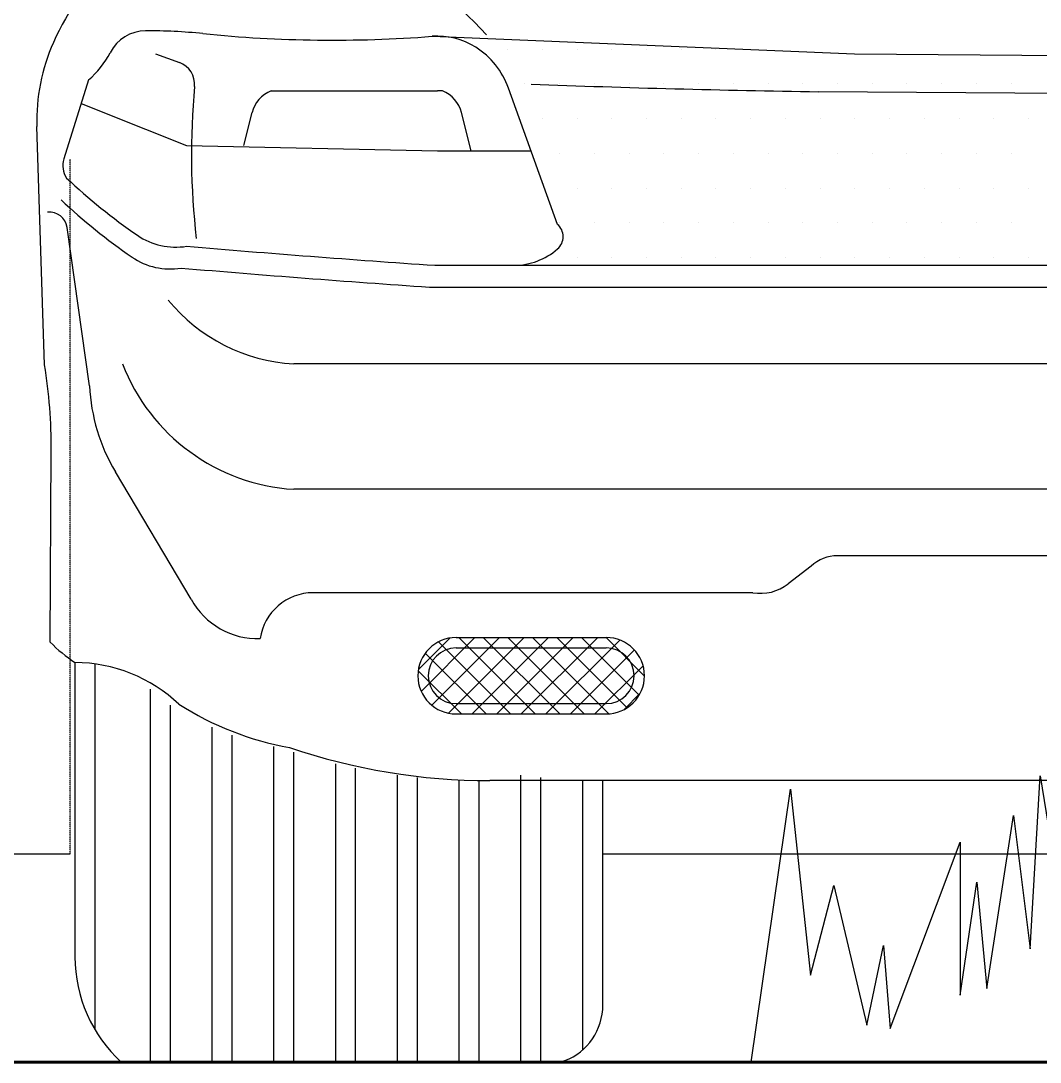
# Model space of a CAD drawing. Header units: millimetres. Extents: x -249630 to 95394, y -188036 to 109963.
# Drawn here: x -90939 to -90022, y -17362 to -16425 of the extents above; entities that cross this region are included whole.
import ezdxf

# ---------------------------------------------------------------- set-up
doc = ezdxf.new("R2010")
doc.units = ezdxf.units.MM
doc.linetypes.add('DASHED2', pattern=[9.525, 6.35, -3.175])
for name, color, linetype in [('Layer11', 30, 'Continuous'), ('Layer5', 84, 'Continuous'), ('Layer8', 8, 'Continuous'), ('VEREDA', 1, 'Continuous')]:
    doc.layers.add(name, color=color, linetype=linetype)
doc.layers.add('MUROS', color=6, linetype='Continuous', lineweight=60)

# ---------------------------------------------------------------- blocks, each defined once
blk = doc.blocks.new('A$C3F545D02')
at = {"layer": 'Layer11'}
for p, q in [((0.06938, 0.73838), (0.37353, 0.72575)), ((0.12375, 0.7292), (0.12375, 0.7292)), ((0.14875, 0.7292), (0.14875, 0.7292)), ((0.17375, 0.7292), (0.17375, 0.7292)), ((0.19875, 0.7292), (0.19875, 0.7292)), ((0.22375, 0.7292), (0.22375, 0.7292)), ((0.24875, 0.7292), (0.24875, 0.7292)), ((0.27375, 0.7292), (0.27375, 0.7292)), ((-0.12979, 0.72589), (-0.11251, 0.71949)), ((0.37353, 0.72575), (0.67491, 0.72359)), ((-0.17804, 0.70698), (-0.19572, 0.65008)), ((-0.04648, 0.69913), (0.07331, 0.69913)), ((0.07687, 0.69913), (0.07331, 0.69913)), ((0.15971, 0.60298), (0.12437, 0.7011)), ((0.13625, 0.7042), (0.13625, 0.7042)), ((0.16125, 0.7042), (0.16125, 0.7042)), ((0.18625, 0.7042), (0.18625, 0.7042)), ((0.21125, 0.7042), (0.21125, 0.7042)), ((0.23625, 0.7042), (0.23625, 0.7042)), ((0.26125, 0.7042), (0.26125, 0.7042)), ((0.28625, 0.7042), (0.28625, 0.7042)), ((0.31125, 0.7042), (0.31125, 0.7042)), ((0.33625, 0.7042), (0.33625, 0.7042)), ((0.67491, 0.69611), (0.34758, 0.69847)), ((0.36125, 0.7042), (0.36125, 0.7042)), ((0.38625, 0.7042), (0.38625, 0.7042)), ((0.41125, 0.7042), (0.41125, 0.7042)), ((0.43625, 0.7042), (0.43625, 0.7042)), ((0.46125, 0.7042), (0.46125, 0.7042)), ((0.48625, 0.7042), (0.48625, 0.7042)), ((-0.18328, 0.69013), (-0.13681, 0.67166)), ((-0.06611, 0.65989), (-0.06022, 0.68344)), ((0.09749, 0.65596), (0.09062, 0.68344)), ((0.14875, 0.6792), (0.14875, 0.6792)), ((0.17375, 0.6792), (0.17375, 0.6792)), ((0.19875, 0.6792), (0.19875, 0.6792)), ((0.22375, 0.6792), (0.22375, 0.6792)), ((0.24875, 0.6792), (0.24875, 0.6792)), ((0.27375, 0.6792), (0.27375, 0.6792)), ((0.29875, 0.6792), (0.29875, 0.6792)), ((0.32375, 0.6792), (0.32375, 0.6792)), ((0.34875, 0.6792), (0.34875, 0.6792)), ((0.37375, 0.6792), (0.37375, 0.6792)), ((0.39875, 0.6792), (0.39875, 0.6792)), ((0.42375, 0.6792), (0.42375, 0.6792)), ((0.44875, 0.6792), (0.44875, 0.6792)), ((0.47375, 0.6792), (0.47375, 0.6792)), ((0.49875, 0.6792), (0.49875, 0.6792)), ((-0.20952, 0.502), (-0.2151, 0.67358)), ((-0.13681, 0.67166), (-0.10735, 0.65989)), ((-0.10735, 0.65989), (0.07331, 0.65596)), ((0.07331, 0.65596), (0.14063, 0.65596)), ((0.16125, 0.6542), (0.16125, 0.6542)), ((0.18625, 0.6542), (0.18625, 0.6542)), ((0.21125, 0.6542), (0.21125, 0.6542)), ((0.23625, 0.6542), (0.23625, 0.6542)), ((0.26125, 0.6542), (0.26125, 0.6542)), ((0.28625, 0.6542), (0.28625, 0.6542)), ((0.31125, 0.6542), (0.31125, 0.6542)), ((0.33625, 0.6542), (0.33625, 0.6542)), ((0.36125, 0.6542), (0.36125, 0.6542)), ((0.38625, 0.6542), (0.38625, 0.6542)), ((0.41125, 0.6542), (0.41125, 0.6542)), ((0.43625, 0.6542), (0.43625, 0.6542)), ((0.46125, 0.6542), (0.46125, 0.6542)), ((0.48625, 0.6542), (0.48625, 0.6542)), ((0.17375, 0.6292), (0.17375, 0.6292)), ((0.19875, 0.6292), (0.19875, 0.6292)), ((0.22375, 0.6292), (0.22375, 0.6292)), ((0.24875, 0.6292), (0.24875, 0.6292)), ((0.27375, 0.6292), (0.27375, 0.6292)), ((0.29875, 0.6292), (0.29875, 0.6292)), ((0.32375, 0.6292), (0.32375, 0.6292)), ((0.34875, 0.6292), (0.34875, 0.6292)), ((0.37375, 0.6292), (0.37375, 0.6292)), ((0.39875, 0.6292), (0.39875, 0.6292)), ((0.42375, 0.6292), (0.42375, 0.6292)), ((0.44875, 0.6292), (0.44875, 0.6292)), ((0.47375, 0.6292), (0.47375, 0.6292)), ((0.49875, 0.6292), (0.49875, 0.6292)), ((-0.17718, 0.48682), (-0.1933, 0.60081)), ((0.16125, 0.6042), (0.16125, 0.6042)), ((0.18625, 0.6042), (0.18625, 0.6042)), ((0.21125, 0.6042), (0.21125, 0.6042)), ((0.23625, 0.6042), (0.23625, 0.6042)), ((0.26125, 0.6042), (0.26125, 0.6042)), ((0.28625, 0.6042), (0.28625, 0.6042)), ((0.31125, 0.6042), (0.31125, 0.6042)), ((0.33625, 0.6042), (0.33625, 0.6042)), ((0.36125, 0.6042), (0.36125, 0.6042)), ((0.38625, 0.6042), (0.38625, 0.6042)), ((0.41125, 0.6042), (0.41125, 0.6042)), ((0.43625, 0.6042), (0.43625, 0.6042)), ((0.46125, 0.6042), (0.46125, 0.6042)), ((0.48625, 0.6042), (0.48625, 0.6042)), ((0.17375, 0.5792), (0.17375, 0.5792)), ((0.19875, 0.5792), (0.19875, 0.5792)), ((0.22375, 0.5792), (0.22375, 0.5792)), ((0.24875, 0.5792), (0.24875, 0.5792)), ((0.27375, 0.5792), (0.27375, 0.5792)), ((0.29875, 0.5792), (0.29875, 0.5792)), ((0.32375, 0.5792), (0.32375, 0.5792)), ((0.34875, 0.5792), (0.34875, 0.5792)), ((0.37375, 0.5792), (0.37375, 0.5792)), ((0.39875, 0.5792), (0.39875, 0.5792)), ((0.42375, 0.5792), (0.42375, 0.5792)), ((0.44875, 0.5792), (0.44875, 0.5792)), ((0.47375, 0.5792), (0.47375, 0.5792)), ((0.49875, 0.5792), (0.49875, 0.5792)), ((0.07135, 0.57355), (0.67491, 0.57355)), ((0.06742, 0.55785), (0.67491, 0.55785)), ((0.67491, 0.50268), (-0.0302, 0.50268)), ((-0.20554, 0.30235), (-0.20475, 0.43996)), ((-0.10402, 0.33318), (-0.15858, 0.42487)), ((0.67491, 0.41233), (-0.0302, 0.41233)), ((0.67491, 0.36456), (0.36129, 0.36456)), ((0.34223, 0.35694), (0.3257, 0.34423)), ((0.30028, 0.33788), (-0.01622, 0.33788)), ((0.0595, 0.28256), (0.0822, 0.30526)), ((0.06153, 0.26691), (0.10024, 0.30563)), ((0.06917, 0.25688), (0.11792, 0.30563)), ((0.1259, 0.25061), (0.07398, 0.30253)), ((0.08114, 0.25117), (0.1356, 0.30563)), ((0.08665, 0.30563), (0.1948, 0.30563)), ((0.14358, 0.25061), (0.08856, 0.30563)), ((0.09826, 0.25061), (0.15327, 0.30563)), ((0.16125, 0.25061), (0.10624, 0.30563)), ((0.11593, 0.25061), (0.17095, 0.30563)), ((0.17893, 0.25061), (0.12391, 0.30563)), ((0.13361, 0.25061), (0.18863, 0.30563)), ((0.19655, 0.25066), (0.14159, 0.30563)), ((0.15129, 0.25061), (0.20453, 0.30385)), ((0.20982, 0.25507), (0.15927, 0.30563)), ((0.21847, 0.2641), (0.17695, 0.30563)), ((0.22231, 0.27794), (0.19463, 0.30563)), ((0.10822, 0.25061), (0.06446, 0.29437)), ((0.08665, 0.29815), (0.1948, 0.29815)), ((0.16897, 0.25061), (0.21507, 0.29671)), ((-0.18768, 0.28771), (-0.18768, 0.07577)), ((-0.17316, 0.0241), (-0.17316, 0.28665)), ((0.18664, 0.25061), (0.22135, 0.28531)), ((0.09054, 0.25061), (0.05938, 0.28177)), ((-0.13337, 0), (-0.13337, 0.2684)), ((0.20736, 0.25364), (0.21927, 0.26556)), ((-0.11899, 0), (-0.11899, 0.25697)), ((0.08665, 0.25809), (0.1948, 0.25809)), ((0.08665, 0.25061), (0.1948, 0.25061)), ((-0.08891, 0), (-0.08891, 0.24108)), ((-0.07453, 0), (-0.07453, 0.23545)), ((-0.04446, 0), (-0.04446, 0.22726)), ((-0.03007, 0), (-0.03007, 0.22312)), ((0, 0), (0, 0.21484)), ((0.01438, 0), (0.01438, 0.21167)), ((0.04446, 0), (0.04446, 0.2066)), ((0.05884, 0), (0.05884, 0.20492)), ((0.08891, 0), (0.08891, 0.20291)), ((0.1033, 0), (0.1033, 0.20266)), ((0.67491, 0.20266), (0.11098, 0.20266)), ((0.13337, 0), (0.13337, 0.2066)), ((0.14776, 0), (0.14776, 0.20492)), ((0.17783, 0.00896), (0.17783, 0.20291)), ((0.19221, 0.03788), (0.19221, 0.20266)), ((-0.15431, 0), (0.16188, 0))]:
    blk.add_line(p, q, dxfattribs=at)
for centre, radius, start, end in [((-0.16476, 0.48322), 0.37476, 43.15566, 58.53815), ((-0.02171, 0.65246), 0.19894, 133.78897, 155.79383), ((-0.13665, 0.71344), 0.02886, 90.31335, 152.86426), ((-0.13468, 0.35278), 0.38953, 84.238, 90.31335), ((-0.00206, 1.66706), 0.93143, 264.238, 274.39887), ((0.07331, 0.6873), 0.05123, 57.54841, 94.39887), ((-0.07855, 0.67801), 0.13662, 155.79383, 181.86005), ((0.06952, 0.68134), 0.0583, 19.81225, 57.54841), ((-0.21822, 0.75525), 0.0628, 309.77509, 332.86426), ((-0.11833, 0.70376), 0.01678, 354.73883, 69.69055), ((0.42543, 0.65369), 0.52928, 174.73883, 186.60235), ((-0.03805, 0.67789), 0.02285, 111.63279, 165.95384), ((0.06845, 0.67789), 0.02285, 14.04616, 68.36721), ((0.48236, 9.63488), 8.93742, 267.808664, 269.135898), ((-0.18027, 0.64528), 0.01618, 162.74665, 213.52557), ((0.0974, 0.94485), 0.4242, 226.65755, 235.52838), ((0.09347, 0.92915), 0.4242, 226.65755, 235.52838), ((-0.206, 0.59902), 0.01283, 8.04869, 96.44376), ((0.15201, 0.59415), 0.01172, 311.08458, 48.91542), ((-0.11529, 0.63506), 0.04843, 235.52838, 279.43182), ((0.8014, 11.24048), 10.69188, 265.124281, 266.084724), ((0.12829, 0.62136), 0.04781, 270, 311.08458), ((-0.11922, 0.61936), 0.04843, 235.52838, 279.43182), ((0.79747, 11.22478), 10.69188, 265.124281, 266.084724), ((-0.0238, 0.62698), 0.12447, 219.04114, 267.05521), ((-0.02135, 0.55369), 0.14164, 201.10467, 266.41806), ((-0.5818, 0.44214), 0.37706, 359.66862, 9.13513), ((-0.04404, 0.49302), 0.13329, 182.66793, 210.75381), ((0.36129, 0.3369), 0.02766, 90, 133.57434), ((-0.01622, 0.29936), 0.03853, 90, 171.78757), ((0.3057, 0.37026), 0.03283, 260.50525, 307.54793), ((-0.05613, 0.35946), 0.05462, 208.75285, 271.8725), ((-0.12815, 0.37861), 0.10866, 224.57626, 236.77926), ((0.08665, 0.27812), 0.02751, 90, 270), ((0.1948, 0.27812), 0.02751, 270, 90), ((0.08665, 0.27812), 0.02003, 90, 270), ((0.1948, 0.27812), 0.02003, 270, 90), ((-0.18848, 0.17748), 0.11023, 46.64339, 89.57928), ((0.00499, 0.44154), 0.2184, 237.35955, 259.91879), ((0.11098, 0.65055), 0.44789, 251.21698, 270), ((-0.08496, 0.07577), 0.10272, 180, 227.53041), ((0.14921, 0.04123), 0.04313, 287.08732, 355.55228)]:
    blk.add_arc(centre, radius, start, end, dxfattribs=at)

msp = doc.modelspace()

# ---------------------------------------------------------------- linework, layer by layer
at = {"layer": 'Layer5'}
msp.add_lwpolyline([(-90281.999, -17362.024), (-90246.754, -17116.271), (-90228.778, -17283.886), (-90207.806, -17203.071), (-90177.847, -17328.782), (-90162.867, -17256.947), (-90156.875, -17331.775), (-90093.96, -17164.161), (-90093.96, -17301.844), (-90078.98, -17200.078), (-90069.992, -17295.858), (-90046.024, -17140.216), (-90031.044, -17259.941), (-90022.056, -17104.298), (-89989.101, -17307.83)], dxfattribs=at)
at = {"layer": 'Layer8', "linetype": 'DASHED2', "ltscale": 0.025}
msp.add_lwpolyline([(-90894.961, -17174.524), (-90894.961, -16549.524)], dxfattribs=at)
at = {"layer": 'MUROS'}
msp.add_lwpolyline([(-97269.961, -17362.024), (-84894.961, -17362.024)], dxfattribs=at)
at = {"layer": 'VEREDA'}
for points in [[(-92144.961, -17174.524), (-90894.961, -17174.524)], [(-90415.658, -17174.524), (-89208.914, -17174.524)]]:
    msp.add_lwpolyline(points, dxfattribs=at)

# ---------------------------------------------------------------- block references
at = {"layer": 'VEREDA', "xscale": 1250, "yscale": 1250, "zscale": 1250}
msp.add_blockref('A$C3F545D02', (-90655.924, -17362.024), dxfattribs=at)

doc.saveas('drawing.dxf')
